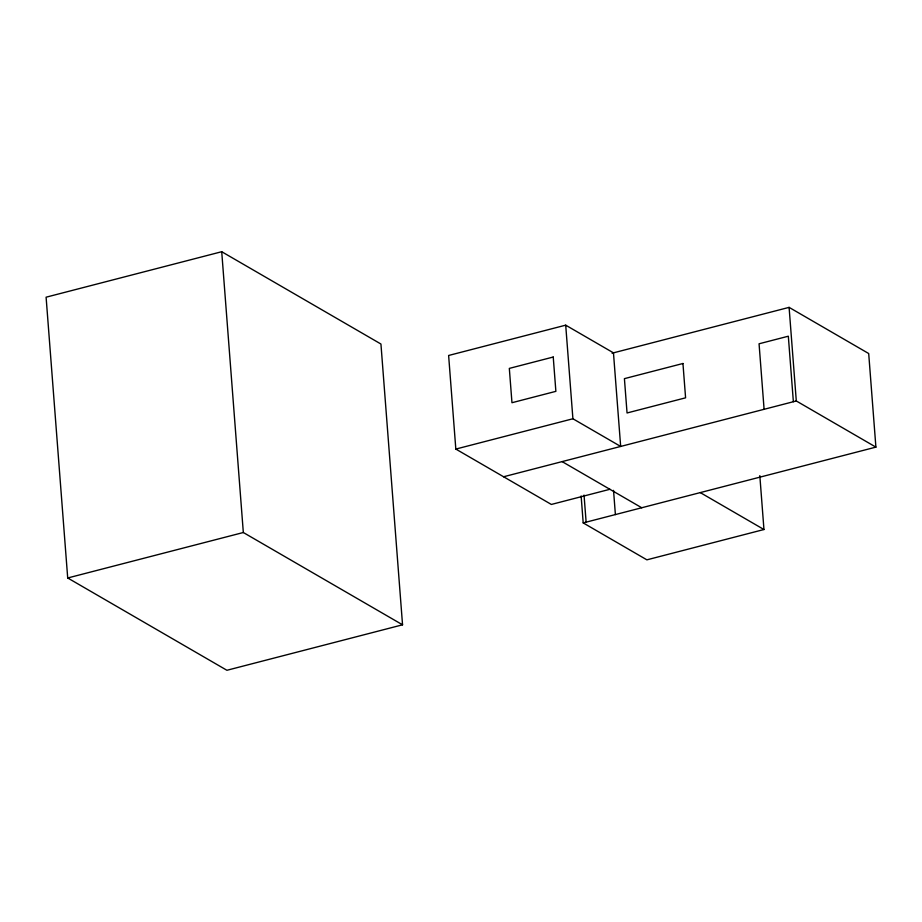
<?xml version="1.0" encoding="UTF-8"?>
<svg xmlns="http://www.w3.org/2000/svg" width="922" height="922" viewBox="0 0 922 922"><rect width="100%" height="100%" fill="white"/><g stroke="black" fill="none" stroke-linecap="round" stroke-linejoin="round"><path stroke-width="1.38" d="M221.718 251.718L46.1 297.195L67.709 577.979L226.916 670.282L402.545 624.805L380.936 344.021L221.718 251.718L243.327 532.513L402.545 624.805M455.825 449.072L572.908 418.761L620.667 446.444L613.464 352.849L565.705 325.166L448.622 355.477L455.825 449.072L551.356 504.449L609.891 489.294M612.07 353.207L789.094 307.372L868.697 353.529L875.9 447.124L583.2 522.912L581.125 495.967M67.709 577.979L243.327 532.513M503.585 476.766L796.297 400.966L875.9 447.124M759.82 475.625L763.958 529.516L646.887 559.838L583.2 522.912M700.282 492.602L763.958 529.516M562.132 461.611L641.735 507.757M789.094 307.372L796.297 400.966M793.369 401.727L788.322 336.207L759.06 343.791L764.096 409.31M613.533 490.366L615.389 514.58M584.041 495.091L586.127 522.152M565.705 325.166L572.908 418.761M553.235 357.033L509.324 368.397L511.964 402.718L555.874 391.343L553.235 357.033M682.948 363.498L624.413 378.654L627.052 412.975L685.588 397.82L682.948 363.498"/></g></svg>
